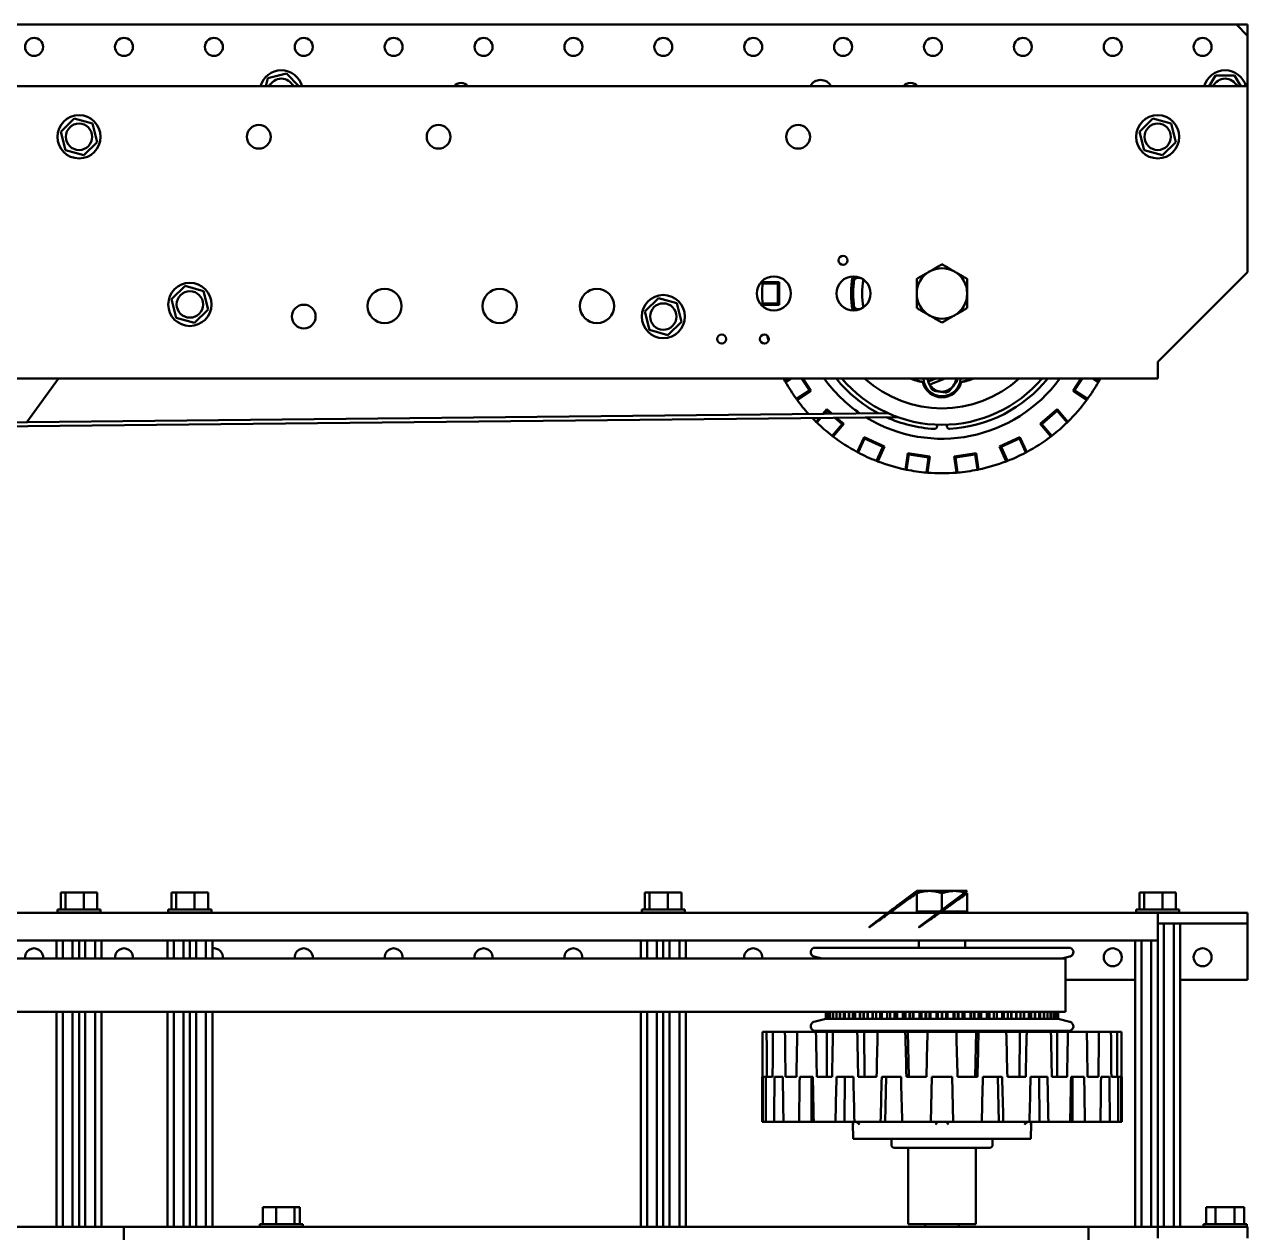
# Model space of a CAD drawing. Header units: inches. Extents: x 7.8 to 84, y 3.4 to 72.4.
# Drawn here: x 26.22 to 39.82, y 23.1 to 36.54 of the extents above; entities that cross this region are included whole.
import ezdxf

# ---------------------------------------------------------------- set-up
doc = ezdxf.new("R2010")
doc.units = ezdxf.units.IN
doc.header["$MEASUREMENT"] = 0
doc.layers.add('Visible (ANSI)', color=7, linetype='Continuous', lineweight=50)

msp = doc.modelspace()

# ---------------------------------------------------------------- linework, layer by layer
at = {"layer": 'Visible (ANSI)'}
for p, q in [((7.95, 36.539), (39.7, 36.539)), ((39.825, 36.539), (39.7, 36.539)), ((39.825, 36.414), (39.7, 36.539)), ((39.825, 36.414), (39.825, 36.539)), ((39.825, 36.414), (39.825, 35.851)), ((28.927, 35.94), (28.902, 35.851)), ((29.132, 35.993), (28.927, 35.94)), ((29.27, 35.851), (29.132, 35.993)), ((39.469, 35.972), (39.399, 35.851)), ((39.681, 35.972), (39.469, 35.972)), ((39.75, 35.851), (39.681, 35.972)), ((39.825, 35.851), (7.825, 35.851)), ((39.825, 35.669), (39.825, 35.851)), ((39.825, 35.669), (39.825, 33.784)), ((26.772, 35.494), (26.621, 35.346)), ((26.976, 35.437), (26.772, 35.494)), ((27.028, 35.231), (26.976, 35.437)), ((38.772, 35.494), (38.621, 35.346)), ((38.976, 35.437), (38.772, 35.494)), ((39.028, 35.231), (38.976, 35.437)), ((26.621, 35.346), (26.673, 35.141)), ((38.621, 35.346), (38.673, 35.141)), ((26.673, 35.141), (26.877, 35.083)), ((26.877, 35.083), (27.028, 35.231)), ((38.673, 35.141), (38.877, 35.083)), ((38.877, 35.083), (39.028, 35.231)), ((39.825, 33.784), (38.825, 32.784)), ((28.006, 33.63), (27.854, 33.482)), ((28.21, 33.572), (28.006, 33.63)), ((34.429, 33.671), (34.613, 33.671)), ((34.6, 33.658), (34.429, 33.658)), ((34.613, 33.671), (34.6, 33.658)), ((34.6, 33.434), (34.6, 33.658)), ((34.613, 33.671), (34.613, 33.421)), ((27.854, 33.482), (27.906, 33.276)), ((28.262, 33.367), (28.21, 33.572)), ((33.272, 33.494), (33.121, 33.346)), ((33.476, 33.437), (33.272, 33.494)), ((28.11, 33.219), (28.262, 33.367)), ((33.121, 33.346), (33.173, 33.141)), ((33.528, 33.231), (33.476, 33.437)), ((34.429, 33.434), (34.6, 33.434)), ((34.613, 33.421), (34.429, 33.421)), ((34.613, 33.421), (34.6, 33.434)), ((27.906, 33.276), (28.11, 33.219)), ((33.377, 33.083), (33.528, 33.231)), ((33.173, 33.141), (33.377, 33.083)), ((38.825, 32.601), (38.825, 32.784)), ((8.825, 32.601), (38.825, 32.601)), ((26.598, 32.601), (26.244, 32.115)), ((34.679, 32.572), (34.724, 32.601)), ((34.748, 32.601), (34.685, 32.561)), ((34.95, 32.465), (34.863, 32.601)), ((34.878, 32.601), (34.968, 32.461)), ((36.273, 32.567), (36.275, 32.568)), ((36.273, 32.567), (36.288, 32.531)), ((36.356, 32.601), (36.275, 32.568)), ((36.289, 32.532), (36.288, 32.531)), ((36.289, 32.532), (36.459, 32.601)), ((37.883, 32.461), (37.973, 32.601)), ((37.988, 32.601), (37.901, 32.465)), ((38.166, 32.561), (38.103, 32.601)), ((38.127, 32.601), (38.172, 32.572)), ((34.806, 32.372), (34.95, 32.465)), ((34.968, 32.461), (34.814, 32.362)), ((34.968, 32.461), (34.95, 32.465)), ((37.883, 32.461), (37.901, 32.465)), ((38.037, 32.362), (37.883, 32.461)), ((37.901, 32.465), (38.045, 32.372)), ((35.1, 32.208), (35.144, 32.258)), ((35.144, 32.258), (35.201, 32.209)), ((35.144, 32.258), (35.145, 32.24)), ((37.518, 32.094), (37.707, 32.258)), ((37.707, 32.258), (37.705, 32.24)), ((37.707, 32.258), (37.827, 32.119)), ((35.931, 32.171), (24.369, 32.05)), ((35.822, 32.215), (24.473, 32.097)), ((35.024, 32.119), (35.061, 32.162)), ((35.078, 32.162), (35.033, 32.11)), ((35.145, 32.24), (35.118, 32.208)), ((35.181, 32.209), (35.145, 32.24)), ((35.314, 32.093), (35.233, 32.164)), ((35.253, 32.164), (35.333, 32.094)), ((37.705, 32.24), (37.536, 32.093)), ((37.818, 32.11), (37.705, 32.24)), ((35.202, 31.964), (35.314, 32.093)), ((35.333, 32.094), (35.213, 31.956)), ((35.333, 32.094), (35.314, 32.093)), ((36.372, 32.086), (36.372, 32.071)), ((36.479, 32.086), (36.479, 32.071)), ((37.638, 31.956), (37.518, 32.094)), ((37.518, 32.094), (37.536, 32.093)), ((37.536, 32.093), (37.648, 31.964)), ((35.482, 31.782), (35.559, 31.949)), ((35.565, 31.932), (35.494, 31.776)), ((35.559, 31.949), (35.786, 31.845)), ((35.559, 31.949), (35.565, 31.932)), ((35.769, 31.839), (35.565, 31.932)), ((35.786, 31.845), (35.71, 31.678)), ((35.786, 31.845), (35.769, 31.839)), ((37.065, 31.845), (37.292, 31.949)), ((37.141, 31.678), (37.065, 31.845)), ((37.065, 31.845), (37.082, 31.839)), ((37.286, 31.932), (37.082, 31.839)), ((37.292, 31.949), (37.286, 31.932)), ((37.357, 31.776), (37.286, 31.932)), ((37.292, 31.949), (37.368, 31.782)), ((35.698, 31.683), (35.769, 31.839)), ((36.018, 31.588), (36.044, 31.77)), ((36.055, 31.755), (36.03, 31.585)), ((36.044, 31.77), (36.291, 31.734)), ((36.044, 31.77), (36.055, 31.755)), ((36.276, 31.723), (36.055, 31.755)), ((36.252, 31.554), (36.276, 31.723)), ((36.291, 31.734), (36.265, 31.553)), ((36.291, 31.734), (36.276, 31.723)), ((36.56, 31.734), (36.807, 31.77)), ((36.586, 31.553), (36.56, 31.734)), ((36.56, 31.734), (36.574, 31.723)), ((36.796, 31.755), (36.574, 31.723)), ((36.574, 31.723), (36.599, 31.554)), ((36.807, 31.77), (36.796, 31.755)), ((36.82, 31.585), (36.796, 31.755)), ((36.807, 31.77), (36.833, 31.588)), ((37.082, 31.839), (37.153, 31.683)), ((26.621, 26.881), (26.673, 26.881)), ((26.621, 26.691), (26.621, 26.881)), ((26.673, 26.881), (26.877, 26.881)), ((26.673, 26.691), (26.673, 26.881)), ((26.877, 26.881), (27.028, 26.881)), ((26.877, 26.691), (26.877, 26.881)), ((27.028, 26.691), (27.028, 26.881)), ((27.854, 26.881), (27.906, 26.881)), ((27.854, 26.691), (27.854, 26.881)), ((27.906, 26.881), (28.11, 26.881)), ((27.906, 26.691), (27.906, 26.881)), ((28.11, 26.881), (28.262, 26.881)), ((28.11, 26.691), (28.11, 26.881)), ((28.262, 26.691), (28.262, 26.881)), ((33.121, 26.881), (33.173, 26.881)), ((33.121, 26.691), (33.121, 26.881)), ((33.173, 26.881), (33.377, 26.881)), ((33.173, 26.691), (33.173, 26.881)), ((33.377, 26.881), (33.528, 26.881)), ((33.377, 26.691), (33.377, 26.881)), ((33.528, 26.691), (33.528, 26.881)), ((36.144, 26.899), (36.285, 26.899)), ((36.144, 26.671), (36.144, 26.874)), ((36.285, 26.899), (36.566, 26.899)), ((36.425, 26.671), (36.425, 26.874)), ((36.566, 26.899), (36.706, 26.899)), ((36.706, 26.671), (36.706, 26.874)), ((38.621, 26.881), (38.673, 26.881)), ((38.621, 26.691), (38.621, 26.881)), ((38.673, 26.881), (38.877, 26.881)), ((38.673, 26.691), (38.673, 26.881)), ((38.877, 26.881), (39.028, 26.881)), ((38.877, 26.691), (38.877, 26.881)), ((39.028, 26.691), (39.028, 26.881)), ((27.065, 26.691), (26.585, 26.691)), ((26.585, 26.661), (26.585, 26.691)), ((27.065, 26.661), (27.065, 26.691)), ((28.298, 26.691), (27.818, 26.691)), ((27.818, 26.661), (27.818, 26.691)), ((28.298, 26.661), (28.298, 26.691)), ((33.565, 26.691), (33.085, 26.691)), ((33.085, 26.661), (33.085, 26.691)), ((33.565, 26.661), (33.565, 26.691)), ((36.285, 26.671), (36.144, 26.671)), ((36.144, 26.656), (36.144, 26.671)), ((36.425, 26.671), (36.285, 26.671)), ((36.566, 26.671), (36.425, 26.671)), ((36.706, 26.671), (36.566, 26.671)), ((36.706, 26.656), (36.706, 26.671)), ((39.065, 26.691), (38.585, 26.691)), ((38.585, 26.661), (38.585, 26.691)), ((39.065, 26.661), (39.065, 26.691)), ((38.825, 26.656), (8.825, 26.656)), ((27.065, 26.661), (26.585, 26.661)), ((26.7, 26.656), (26.7, 26.661)), ((26.95, 26.656), (26.95, 26.661)), ((28.298, 26.661), (27.818, 26.661)), ((27.933, 26.656), (27.933, 26.661)), ((28.183, 26.656), (28.183, 26.661)), ((33.565, 26.661), (33.085, 26.661)), ((33.2, 26.656), (33.2, 26.661)), ((33.45, 26.656), (33.45, 26.661)), ((39.065, 26.661), (38.585, 26.661)), ((38.7, 26.656), (38.7, 26.661)), ((39.825, 26.656), (38.825, 26.656)), ((38.825, 26.474), (38.825, 26.656)), ((39.825, 26.536), (38.825, 26.536)), ((38.895, 23.161), (38.895, 26.536)), ((38.95, 26.656), (38.95, 26.661)), ((39.004, 23.161), (39.004, 26.536)), ((39.075, 23.161), (39.075, 26.536)), ((39.825, 26.656), (39.825, 26.536)), ((39.825, 26.474), (39.825, 26.536)), ((38.825, 26.349), (38.825, 26.474)), ((39.825, 26.474), (39.825, 25.911)), ((8.825, 26.349), (38.825, 26.349)), ((26.575, 26.146), (26.575, 26.349)), ((26.645, 26.146), (26.645, 26.349)), ((26.754, 26.146), (26.754, 26.349)), ((26.825, 26.146), (26.825, 26.349)), ((26.895, 26.146), (26.895, 26.349)), ((27.004, 26.146), (27.004, 26.349)), ((27.075, 26.146), (27.075, 26.349)), ((27.808, 26.146), (27.808, 26.349)), ((27.879, 26.146), (27.879, 26.349)), ((27.987, 26.146), (27.987, 26.349)), ((28.058, 26.146), (28.058, 26.349)), ((28.129, 26.146), (28.129, 26.349)), ((28.237, 26.146), (28.237, 26.349)), ((28.308, 26.146), (28.308, 26.349)), ((33.075, 26.146), (33.075, 26.349)), ((33.145, 26.146), (33.145, 26.349)), ((33.254, 26.146), (33.254, 26.349)), ((33.325, 26.146), (33.325, 26.349)), ((33.395, 26.146), (33.395, 26.349)), ((33.504, 26.146), (33.504, 26.349)), ((33.575, 26.146), (33.575, 26.349)), ((37.837, 26.268), (35.014, 26.268)), ((36.166, 26.268), (36.166, 26.349)), ((36.684, 26.268), (36.684, 26.349)), ((38.575, 23.161), (38.575, 26.349)), ((38.645, 23.161), (38.645, 26.349)), ((38.754, 23.161), (38.754, 26.349)), ((38.825, 23.161), (38.825, 26.349)), ((36.452, 26.146), (23.839, 26.146)), ((35.091, 26.146), (35.001, 26.17)), ((36.452, 26.146), (37.799, 26.146)), ((37.76, 26.146), (37.849, 26.17)), ((37.799, 25.555), (37.799, 26.146)), ((38.575, 25.911), (37.799, 25.911)), ((39.825, 25.911), (39.075, 25.911)), ((36.452, 25.555), (23.839, 25.555)), ((26.575, 23.161), (26.575, 25.555)), ((26.645, 23.161), (26.645, 25.555)), ((26.754, 23.161), (26.754, 25.555)), ((26.825, 23.161), (26.825, 25.555)), ((26.895, 23.161), (26.895, 25.555)), ((27.004, 23.161), (27.004, 25.555)), ((27.075, 23.161), (27.075, 25.555)), ((27.808, 23.161), (27.808, 25.555)), ((27.879, 23.161), (27.879, 25.555)), ((27.987, 23.161), (27.987, 25.555)), ((28.058, 23.161), (28.058, 25.555)), ((28.129, 23.161), (28.129, 25.555)), ((28.237, 23.161), (28.237, 25.555)), ((28.308, 23.161), (28.308, 25.555)), ((33.075, 23.161), (33.075, 25.555)), ((33.145, 23.161), (33.145, 25.555)), ((33.254, 23.161), (33.254, 25.555)), ((33.325, 23.161), (33.325, 25.555)), ((33.395, 23.161), (33.395, 25.555)), ((33.504, 23.161), (33.504, 25.555)), ((33.575, 23.161), (33.575, 25.555)), ((35.134, 25.478), (35.001, 25.442)), ((35.132, 25.555), (35.132, 25.478)), ((35.134, 25.478), (35.132, 25.478)), ((35.132, 25.478), (35.132, 25.478)), ((35.143, 25.478), (35.134, 25.478)), ((35.143, 25.555), (35.143, 25.478)), ((35.144, 25.478), (35.143, 25.478)), ((35.149, 25.478), (35.144, 25.478)), ((35.153, 25.478), (35.149, 25.478)), ((35.183, 25.478), (35.153, 25.478)), ((35.166, 25.555), (35.166, 25.478)), ((35.169, 25.555), (35.169, 25.478)), ((35.183, 25.555), (35.183, 25.478)), ((35.184, 25.478), (35.183, 25.478)), ((35.195, 25.478), (35.184, 25.478)), ((35.199, 25.478), (35.195, 25.478)), ((35.251, 25.478), (35.199, 25.478)), ((35.213, 25.555), (35.213, 25.478)), ((35.216, 25.555), (35.216, 25.478)), ((35.251, 25.555), (35.251, 25.478)), ((35.252, 25.478), (35.251, 25.478)), ((35.268, 25.478), (35.252, 25.478)), ((35.274, 25.478), (35.268, 25.478)), ((35.344, 25.478), (35.274, 25.478)), ((35.288, 25.555), (35.288, 25.478)), ((35.291, 25.555), (35.291, 25.478)), ((35.334, 25.555), (35.334, 25.478)), ((35.336, 25.555), (35.336, 25.478)), ((35.344, 25.555), (35.344, 25.478)), ((35.347, 25.478), (35.344, 25.478)), ((35.367, 25.478), (35.347, 25.478)), ((35.373, 25.478), (35.367, 25.478)), ((35.461, 25.478), (35.373, 25.478)), ((35.388, 25.555), (35.388, 25.478)), ((35.391, 25.555), (35.391, 25.478)), ((35.432, 25.555), (35.432, 25.478)), ((35.434, 25.555), (35.434, 25.478)), ((35.461, 25.555), (35.461, 25.478)), ((35.465, 25.478), (35.461, 25.478)), ((35.489, 25.478), (35.465, 25.478)), ((35.497, 25.478), (35.489, 25.478)), ((35.6, 25.478), (35.497, 25.478)), ((35.511, 25.555), (35.511, 25.478)), ((35.514, 25.555), (35.514, 25.478)), ((35.552, 25.555), (35.552, 25.478)), ((35.554, 25.555), (35.554, 25.478)), ((35.598, 25.555), (35.598, 25.478)), ((35.599, 25.555), (35.599, 25.478)), ((35.605, 25.478), (35.6, 25.478)), ((35.633, 25.478), (35.605, 25.478)), ((35.641, 25.478), (35.633, 25.478)), ((35.757, 25.478), (35.641, 25.478)), ((35.654, 25.555), (35.654, 25.478)), ((35.657, 25.555), (35.657, 25.478)), ((35.692, 25.555), (35.692, 25.478)), ((35.694, 25.555), (35.694, 25.478)), ((35.739, 25.555), (35.739, 25.478)), ((35.744, 25.555), (35.744, 25.478)), ((35.756, 25.555), (35.756, 25.478)), ((35.763, 25.478), (35.757, 25.478)), ((35.794, 25.478), (35.763, 25.478)), ((35.803, 25.478), (35.794, 25.478)), ((35.93, 25.478), (35.803, 25.478)), ((35.815, 25.555), (35.815, 25.478)), ((35.817, 25.555), (35.817, 25.478)), ((35.848, 25.555), (35.848, 25.478)), ((35.85, 25.555), (35.85, 25.478)), ((35.896, 25.555), (35.896, 25.478)), ((35.902, 25.555), (35.902, 25.478)), ((35.926, 25.555), (35.926, 25.478)), ((35.936, 25.478), (35.93, 25.478)), ((35.969, 25.478), (35.936, 25.478)), ((35.978, 25.478), (35.969, 25.478)), ((36.113, 25.478), (35.978, 25.478)), ((35.99, 25.555), (35.99, 25.478)), ((35.991, 25.555), (35.991, 25.478)), ((36.017, 25.555), (36.017, 25.478)), ((36.019, 25.555), (36.019, 25.478)), ((36.065, 25.555), (36.065, 25.478)), ((36.071, 25.555), (36.071, 25.478)), ((36.106, 25.555), (36.106, 25.478)), ((36.107, 25.555), (36.107, 25.478)), ((36.108, 25.555), (36.108, 25.478)), ((36.12, 25.478), (36.113, 25.478)), ((36.155, 25.478), (36.12, 25.478)), ((36.164, 25.478), (36.155, 25.478)), ((36.303, 25.478), (36.164, 25.478)), ((36.174, 25.555), (36.174, 25.478)), ((36.175, 25.555), (36.175, 25.478)), ((36.195, 25.555), (36.195, 25.478)), ((36.197, 25.555), (36.197, 25.478)), ((36.241, 25.555), (36.241, 25.478)), ((36.248, 25.555), (36.248, 25.478)), ((36.287, 25.555), (36.287, 25.478)), ((36.288, 25.555), (36.288, 25.478)), ((36.296, 25.555), (36.296, 25.478)), ((36.296, 25.555), (36.296, 25.478)), ((36.311, 25.478), (36.303, 25.478)), ((36.347, 25.478), (36.311, 25.478)), ((36.355, 25.478), (36.347, 25.478)), ((36.496, 25.478), (36.355, 25.478)), ((36.364, 25.555), (36.364, 25.478)), ((36.364, 25.555), (36.364, 25.478)), ((36.379, 25.555), (36.379, 25.478)), ((36.38, 25.555), (36.38, 25.478)), ((36.422, 25.555), (36.422, 25.478)), ((36.429, 25.555), (36.429, 25.478)), ((36.452, 25.555), (37.799, 25.555)), ((36.471, 25.555), (36.471, 25.478)), ((36.472, 25.555), (36.472, 25.478)), ((36.487, 25.555), (36.487, 25.478)), ((36.487, 25.555), (36.487, 25.478)), ((36.504, 25.478), (36.496, 25.478)), ((36.54, 25.478), (36.504, 25.478)), ((36.548, 25.478), (36.54, 25.478)), ((36.687, 25.478), (36.548, 25.478)), ((36.555, 25.555), (36.555, 25.478)), ((36.555, 25.555), (36.555, 25.478)), ((36.563, 25.555), (36.563, 25.478)), ((36.564, 25.555), (36.564, 25.478)), ((36.603, 25.555), (36.603, 25.478)), ((36.61, 25.555), (36.61, 25.478)), ((36.654, 25.555), (36.654, 25.478)), ((36.656, 25.555), (36.656, 25.478)), ((36.676, 25.555), (36.676, 25.478)), ((36.677, 25.555), (36.677, 25.478)), ((36.696, 25.478), (36.687, 25.478)), ((36.731, 25.478), (36.696, 25.478)), ((36.738, 25.478), (36.731, 25.478)), ((36.873, 25.478), (36.738, 25.478)), ((36.743, 25.555), (36.743, 25.478)), ((36.744, 25.555), (36.744, 25.478)), ((36.745, 25.555), (36.745, 25.478)), ((36.78, 25.555), (36.78, 25.478)), ((36.786, 25.555), (36.786, 25.478)), ((36.832, 25.555), (36.832, 25.478)), ((36.834, 25.555), (36.834, 25.478)), ((36.86, 25.555), (36.86, 25.478)), ((36.861, 25.555), (36.861, 25.478)), ((36.881, 25.478), (36.873, 25.478)), ((36.915, 25.478), (36.881, 25.478)), ((36.921, 25.478), (36.915, 25.478)), ((37.048, 25.478), (36.921, 25.478)), ((36.924, 25.555), (36.924, 25.478)), ((36.949, 25.555), (36.949, 25.478)), ((36.955, 25.555), (36.955, 25.478)), ((37.001, 25.555), (37.001, 25.478)), ((37.003, 25.555), (37.003, 25.478)), ((37.034, 25.555), (37.034, 25.478)), ((37.036, 25.555), (37.036, 25.478)), ((37.057, 25.478), (37.048, 25.478)), ((37.088, 25.478), (37.057, 25.478)), ((37.094, 25.478), (37.088, 25.478)), ((37.21, 25.478), (37.094, 25.478)), ((37.095, 25.555), (37.095, 25.478)), ((37.106, 25.555), (37.106, 25.478)), ((37.112, 25.555), (37.112, 25.478)), ((37.157, 25.555), (37.157, 25.478)), ((37.159, 25.555), (37.159, 25.478)), ((37.194, 25.555), (37.194, 25.478)), ((37.197, 25.555), (37.197, 25.478)), ((37.218, 25.478), (37.21, 25.478)), ((37.246, 25.478), (37.218, 25.478)), ((37.251, 25.478), (37.246, 25.478)), ((37.354, 25.478), (37.251, 25.478)), ((37.252, 25.555), (37.252, 25.478)), ((37.253, 25.555), (37.253, 25.478)), ((37.297, 25.555), (37.297, 25.478)), ((37.299, 25.555), (37.299, 25.478)), ((37.337, 25.555), (37.337, 25.478)), ((37.34, 25.555), (37.34, 25.478)), ((37.362, 25.478), (37.354, 25.478)), ((37.386, 25.478), (37.362, 25.478)), ((37.39, 25.478), (37.386, 25.478)), ((37.39, 25.555), (37.39, 25.478)), ((37.477, 25.478), (37.39, 25.478)), ((37.417, 25.555), (37.417, 25.478)), ((37.419, 25.555), (37.419, 25.478)), ((37.46, 25.555), (37.46, 25.478)), ((37.463, 25.555), (37.463, 25.478)), ((37.484, 25.478), (37.477, 25.478)), ((37.504, 25.478), (37.484, 25.478)), ((37.507, 25.478), (37.504, 25.478)), ((37.507, 25.555), (37.507, 25.478)), ((37.577, 25.478), (37.507, 25.478)), ((37.515, 25.555), (37.515, 25.478)), ((37.517, 25.555), (37.517, 25.478)), ((37.56, 25.555), (37.56, 25.478)), ((37.563, 25.555), (37.563, 25.478)), ((37.583, 25.478), (37.577, 25.478)), ((37.599, 25.478), (37.583, 25.478)), ((37.6, 25.478), (37.599, 25.478)), ((37.6, 25.555), (37.6, 25.478)), ((37.651, 25.478), (37.6, 25.478)), ((37.634, 25.555), (37.634, 25.478)), ((37.638, 25.555), (37.638, 25.478)), ((37.656, 25.478), (37.651, 25.478)), ((37.667, 25.478), (37.656, 25.478)), ((37.667, 25.555), (37.667, 25.478)), ((37.698, 25.478), (37.667, 25.478)), ((37.667, 25.478), (37.667, 25.478)), ((37.682, 25.555), (37.682, 25.478)), ((37.685, 25.555), (37.685, 25.478)), ((37.702, 25.478), (37.698, 25.478)), ((37.707, 25.478), (37.702, 25.478)), ((37.707, 25.555), (37.707, 25.478)), ((37.716, 25.478), (37.707, 25.478)), ((37.707, 25.478), (37.707, 25.478)), ((37.719, 25.478), (37.716, 25.478)), ((37.717, 25.478), (37.849, 25.442)), ((37.719, 25.555), (37.719, 25.478)), ((37.719, 25.478), (37.719, 25.478)), ((34.475, 25.33), (34.429, 25.33)), ((34.475, 25.33), (34.545, 25.33)), ((34.679, 25.33), (34.545, 25.33)), ((34.679, 25.33), (34.814, 25.33)), ((35.024, 25.33), (34.814, 25.33)), ((35.014, 25.344), (37.837, 25.344)), ((35.024, 25.33), (35.144, 25.33)), ((35.144, 25.33), (35.213, 25.33)), ((35.144, 25.33), (35.145, 24.83)), ((35.482, 25.33), (35.213, 25.33)), ((35.482, 25.33), (35.559, 25.33)), ((35.559, 25.33), (35.71, 25.33)), ((35.559, 25.33), (35.565, 24.83)), ((36.018, 25.33), (35.71, 25.33)), ((36.018, 25.33), (36.044, 25.33)), ((36.044, 25.33), (36.265, 25.33)), ((36.044, 25.33), (36.055, 24.83)), ((36.238, 25.33), (36.238, 25.344)), ((36.586, 25.33), (36.265, 25.33)), ((36.586, 25.33), (36.807, 25.33)), ((36.613, 25.33), (36.613, 25.344)), ((36.807, 25.33), (36.796, 24.83)), ((36.807, 25.33), (36.833, 25.33)), ((37.141, 25.33), (36.833, 25.33)), ((37.141, 25.33), (37.292, 25.33)), ((37.292, 25.33), (37.286, 24.83)), ((37.292, 25.33), (37.368, 25.33)), ((37.638, 25.33), (37.368, 25.33)), ((37.638, 25.33), (37.707, 25.33)), ((37.707, 25.33), (37.705, 24.83)), ((37.707, 25.33), (37.827, 25.33)), ((38.037, 25.33), (37.827, 25.33)), ((38.037, 25.33), (38.172, 25.33)), ((38.305, 25.33), (38.172, 25.33)), ((38.305, 25.33), (38.376, 25.33)), ((38.421, 25.33), (38.376, 25.33)), ((34.429, 24.83), (34.425, 24.83)), ((34.425, 24.33), (34.425, 24.83)), ((34.433, 24.83), (34.465, 24.83)), ((34.541, 24.83), (34.478, 24.83)), ((34.562, 24.83), (34.655, 24.83)), ((34.806, 24.83), (34.685, 24.83)), ((34.843, 24.83), (34.99, 24.83)), ((34.974, 24.33), (34.972, 24.83)), ((35.202, 24.83), (35.033, 24.83)), ((35.252, 24.83), (35.44, 24.83)), ((35.34, 24.33), (35.344, 24.83)), ((35.698, 24.83), (35.494, 24.83)), ((35.755, 24.83), (35.97, 24.83)), ((35.795, 24.33), (35.804, 24.83)), ((36.252, 24.83), (36.03, 24.83)), ((36.3, 24.33), (36.313, 24.83)), ((36.313, 24.83), (36.537, 24.83)), ((36.537, 24.83), (36.55, 24.33)), ((36.82, 24.83), (36.599, 24.83)), ((36.881, 24.83), (37.095, 24.83)), ((37.056, 24.33), (37.047, 24.83)), ((37.357, 24.83), (37.153, 24.83)), ((37.411, 24.83), (37.599, 24.83)), ((37.51, 24.33), (37.507, 24.83)), ((37.818, 24.83), (37.648, 24.83)), ((37.861, 24.83), (38.008, 24.83)), ((37.877, 24.33), (37.878, 24.83)), ((38.166, 24.83), (38.045, 24.83)), ((38.195, 24.83), (38.288, 24.83)), ((38.373, 24.83), (38.31, 24.83)), ((38.386, 24.83), (38.418, 24.83)), ((38.425, 24.83), (38.422, 24.83)), ((38.425, 24.33), (38.425, 24.83)), ((34.432, 24.33), (34.425, 24.33)), ((34.467, 24.33), (34.432, 24.33)), ((34.558, 24.33), (34.467, 24.33)), ((34.662, 24.33), (34.558, 24.33)), ((34.835, 24.33), (34.662, 24.33)), ((34.974, 24.33), (34.835, 24.33)), ((34.999, 24.33), (34.974, 24.33)), ((35.241, 24.33), (34.999, 24.33)), ((35.34, 24.33), (35.241, 24.33)), ((35.451, 24.33), (35.34, 24.33)), ((35.437, 24.143), (35.434, 24.314)), ((35.438, 24.143), (35.435, 24.312)), ((35.743, 24.33), (35.451, 24.33)), ((35.795, 24.33), (35.743, 24.33)), ((35.983, 24.33), (35.795, 24.33)), ((36.3, 24.33), (35.983, 24.33)), ((36.55, 24.33), (36.3, 24.33)), ((36.868, 24.33), (36.55, 24.33)), ((37.056, 24.33), (36.868, 24.33)), ((37.108, 24.33), (37.056, 24.33)), ((37.399, 24.33), (37.108, 24.33)), ((37.51, 24.33), (37.399, 24.33)), ((37.413, 24.143), (37.416, 24.314)), ((37.413, 24.143), (37.416, 24.312)), ((37.61, 24.33), (37.51, 24.33)), ((37.852, 24.33), (37.61, 24.33)), ((37.877, 24.33), (37.852, 24.33)), ((38.016, 24.33), (37.877, 24.33)), ((38.189, 24.33), (38.016, 24.33)), ((38.293, 24.33), (38.189, 24.33)), ((38.383, 24.33), (38.293, 24.33)), ((38.419, 24.33), (38.383, 24.33)), ((38.425, 24.33), (38.419, 24.33)), ((35.438, 24.143), (35.437, 24.143)), ((35.651, 24.143), (35.438, 24.143)), ((36.234, 24.143), (35.681, 24.143)), ((35.863, 24.074), (35.863, 24.143)), ((36.593, 24.143), (36.258, 24.143)), ((37.169, 24.143), (36.616, 24.143)), ((36.988, 24.074), (36.988, 24.143)), ((37.413, 24.143), (37.2, 24.143)), ((37.413, 24.143), (37.413, 24.143)), ((36.957, 24.043), (35.894, 24.043)), ((36.05, 24.043), (36.05, 23.193)), ((36.8, 24.043), (36.8, 23.193)), ((28.869, 23.381), (29.017, 23.381)), ((28.869, 23.191), (28.869, 23.381)), ((29.017, 23.381), (29.222, 23.381)), ((29.017, 23.191), (29.017, 23.381)), ((29.222, 23.381), (29.28, 23.381)), ((29.222, 23.191), (29.222, 23.381)), ((29.28, 23.191), (29.28, 23.381)), ((39.363, 23.381), (39.469, 23.381)), ((39.363, 23.191), (39.363, 23.381)), ((39.469, 23.381), (39.681, 23.381)), ((39.469, 23.191), (39.469, 23.381)), ((39.681, 23.381), (39.786, 23.381)), ((39.681, 23.191), (39.681, 23.381)), ((39.786, 23.191), (39.786, 23.381)), ((26.787, 23.161), (26.135, 23.161)), ((26.888, 23.161), (26.787, 23.161)), ((27.325, 23.161), (26.888, 23.161)), ((27.325, 23.161), (38.055, 23.161)), ((27.325, 23.161), (27.325, 22.974)), ((29.315, 23.191), (28.835, 23.191)), ((28.835, 23.161), (28.835, 23.191)), ((29.315, 23.161), (29.315, 23.191)), ((36.8, 23.193), (36.05, 23.193)), ((36.238, 23.161), (36.238, 23.193)), ((36.613, 23.161), (36.613, 23.193)), ((38.825, 23.161), (38.055, 23.161)), ((38.055, 22.974), (38.055, 23.161)), ((39.825, 23.161), (38.825, 23.161)), ((38.825, 23.161), (38.825, 23.036)), ((39.815, 23.191), (39.335, 23.191)), ((39.335, 23.161), (39.335, 23.191)), ((39.815, 23.161), (39.815, 23.191)), ((39.825, 23.161), (39.825, 23.036))]:
    msp.add_line(p, q, dxfattribs=at)
for centre, radius in [((26.325, 36.289), 0.1), ((27.325, 36.289), 0.1), ((28.325, 36.289), 0.1), ((29.325, 36.289), 0.1), ((30.325, 36.289), 0.1), ((31.325, 36.289), 0.1), ((32.325, 36.289), 0.1), ((33.325, 36.289), 0.1), ((34.325, 36.289), 0.1), ((35.325, 36.289), 0.1), ((36.325, 36.289), 0.1), ((37.325, 36.289), 0.1), ((38.325, 36.289), 0.1), ((39.325, 36.289), 0.1), ((26.825, 35.289), 0.24), ((38.825, 35.289), 0.24), ((26.825, 35.289), 0.147), ((28.825, 35.289), 0.132), ((30.825, 35.289), 0.132), ((34.825, 35.289), 0.132), ((38.825, 35.289), 0.147), ((35.325, 33.914), 0.05), ((28.058, 33.424), 0.24), ((34.555, 33.546), 0.19), ((35.441, 33.546), 0.19), ((28.058, 33.424), 0.147), ((30.224, 33.406), 0.19), ((31.504, 33.406), 0.19), ((32.587, 33.406), 0.19), ((33.325, 33.289), 0.24), ((29.325, 33.289), 0.132), ((33.325, 33.289), 0.147), ((33.975, 33.039), 0.05), ((34.45, 33.039), 0.05), ((38.325, 26.161), 0.1), ((39.325, 26.161), 0.1)]:
    msp.add_circle(centre, radius, dxfattribs=at)
for centre, radius, start, end in [((29.075, 35.789), 0.24, 15.0948, 164.9052), ((29.075, 35.789), 0.147, 25.1981, 154.8019), ((39.575, 35.789), 0.24, 15.0948, 164.9052), ((39.575, 35.789), 0.147, 25.1981, 154.8019), ((31.075, 35.789), 0.1, 38.4543, 141.5457), ((35.075, 35.789), 0.132, 28.2607, 151.7393), ((36.075, 35.789), 0.1, 38.4543, 141.5457), ((36.425, 33.546), 0.281, 120, 180), ((36.425, 33.546), 0.281, 60, 120), ((36.425, 33.546), 0.281, 0, 60), ((36.425, 33.546), 2, 176.7924, 183.2076), ((36.425, 33.546), 2, 175.8946, 176.4167), ((36.425, 33.546), 1.011, 169.2106, 190.7894), ((36.425, 33.546), 1.008, 169.163, 173.0727), ((35.495, 33.659), 0.07, 93.7404, 173.0727), ((36.425, 33.546), 1, 173.0727, 186.9257), ((36.425, 33.546), 1, 173.0767, 186.9257), ((35.495, 33.659), 0.0625, 71.5358, 173.0727), ((35.495, 33.659), 0.0625, 71.5345, 173.0767), ((36.425, 33.546), 0.988, 170.8843, 189.1181), ((35.613, 34.015), 0.313, 251.5358, 254.175), ((35.613, 34.015), 0.312, 251.5345, 254.2295), ((36.425, 33.546), 0.887, 170.0272, 189.9728), ((36.425, 33.546), 0.281, 180, 240), ((36.425, 33.546), 0.281, 300, 0), ((36.425, 33.546), 2, 183.5833, 184.1054), ((35.495, 33.433), 0.07, 186.9257, 266.3266), ((36.425, 33.546), 1.008, 186.9257, 190.837), ((35.495, 33.433), 0.0625, 186.9257, 288.4679), ((35.614, 33.077), 0.313, 105.8059, 108.4679), ((36.425, 33.546), 0.281, 240, 300), ((36.425, 33.546), 2, 193.5503, 195.2567), ((36.425, 33.546), 2, 208.1945, 209.144), ((36.425, 33.546), 2, 209.5197, 215.9348), ((36.425, 33.546), 1.616, 215.7773, 235.6165), ((36.425, 33.546), 1.616, 215.7773, 235.6165), ((36.425, 33.546), 1.509, 218.7784, 241.9685), ((36.425, 33.546), 1.461, 220.2937, 319.7063), ((36.425, 33.546), 1.278, 227.6737, 312.3263), ((36.425, 33.546), 1.616, 238.5373, 324.2227), ((36.425, 33.546), 1.616, 238.5373, 324.2227), ((36.425, 33.546), 1.011, 249.1409, 257.857), ((36.425, 33.546), 1.008, 249.6951, 257.7592), ((36.425, 32.609), 0.219, 193.4952, 346.5048), ((36.425, 32.609), 0.207, 182.0575, 357.9425), ((36.425, 32.609), 0.156, 182.7262, 195.1894), ((36.425, 32.609), 0.156, 209.5509, 262.3702), ((36.425, 33.546), 1.509, 273.2988, 321.2216), ((36.425, 32.609), 0.156, 322.3702, 357.2738), ((36.425, 32.609), 0.17, 345.9487, 357.5015), ((36.425, 33.546), 1.011, 282.143, 290.8591), ((36.425, 33.546), 1.008, 282.2408, 290.3049), ((36.425, 33.546), 2, 324.0652, 330.4803), ((36.425, 33.546), 2, 330.856, 331.8055), ((36.425, 32.609), 0.17, 225.9487, 238.7916), ((36.425, 32.609), 0.156, 262.3702, 322.3702), ((36.425, 32.609), 0.17, 285.9487, 298.7916), ((36.425, 33.546), 2, 216.3106, 222.0617), ((36.425, 33.546), 2, 314.4924, 323.6894), ((36.425, 33.546), 2, 223.8254, 225.5076), ((36.425, 33.546), 1.509, 245.8136, 266.7012), ((36.425, 33.546), 2, 225.8833, 232.2985), ((36.425, 33.546), 2, 307.7015, 314.1167), ((36.425, 33.546), 2, 232.6742, 241.8712), ((36.425, 33.546), 2, 298.1288, 307.3258), ((36.425, 33.546), 2, 242.247, 248.6621), ((36.425, 33.546), 2, 291.3379, 297.753), ((36.425, 33.546), 2, 249.0379, 258.2349), ((36.425, 33.546), 2, 258.6106, 265.0258), ((36.425, 33.546), 2, 274.9742, 281.3894), ((36.425, 33.546), 2, 281.7651, 290.9621), ((36.425, 33.546), 2, 265.4015, 274.5985), ((26.325, 26.161), 0.1, 350.8511, 189.1489), ((27.325, 26.161), 0.1, 350.8511, 189.1489), ((28.325, 26.161), 0.1, 350.8511, 99.6362), ((29.325, 26.161), 0.1, 350.8511, 189.1489), ((30.325, 26.161), 0.1, 350.8511, 189.1489), ((31.325, 26.161), 0.1, 350.8511, 189.1489), ((32.325, 26.161), 0.1, 350.8511, 189.1489), ((34.325, 26.161), 0.1, 350.8511, 189.1489), ((35.014, 26.218), 0.05, 90, 255), ((37.837, 26.218), 0.05, 285, 90), ((35.014, 25.394), 0.05, 105, 270), ((37.837, 25.394), 0.05, 270, 75), ((35.894, 24.074), 0.0312, 180, 270), ((36.957, 24.074), 0.0312, 270, 0)]:
    msp.add_arc(centre, radius, start, end, dxfattribs=at)
for centre, major_axis, ratio, start_param, end_param in [((36.425, 33.546), (1.993, -0.165), 0.999999, 3.161703, 3.168261), ((36.425, 33.546), (0.119, -1.996), 0.999985, 4.708813, 4.715371), ((36.425, 33.546), (1.744, 0.98), 0.999975, 3.138306, 3.144864), ((273.095, -9.685), (-236.886, 42.319), 0.026602, 0.011052, 0.011634), ((-200.245, -9.685), (236.886, 42.319), 0.026602, 6.271551, 6.272133), ((36.425, 33.546), (0.98, 1.744), 0.999981, 4.709055, 4.715613), ((36.426, 33.546), (-1.616, -1.179), 0.999962, 6.279935, 6.286493), ((36.425, 33.546), (-1.616, 1.179), 0.999966, 3.138177, 3.144735), ((36.425, 33.546), (-1.431, 1.397), 0.999977, 1.567525, 1.574083), ((36.425, 33.546), (1.431, 1.398), 0.999997, 4.708669, 4.715227), ((36.425, 33.546), (1.587, -1.217), 0.999993, 4.708487, 4.715046), ((36.425, 33.546), (-1.587, -1.217), 0.999961, 1.567857, 1.574415), ((36.425, 33.546), (-1.767, 0.937), 0.999973, 1.567404, 1.573962), ((36.425, 33.546), (0.939, -1.766), 0.999991, 6.278972, 6.28553), ((36.425, 33.546), (1.866, -0.719), 0.999993, 4.707475, 4.714033), ((36.425, 33.546), (0.402, 1.959), 0.999971, 3.138422, 3.14498), ((36.425, 33.546), (1.959, 0.402), 0.999953, 4.709016, 4.715574), ((36.425, 33.546), (-0.722, 1.865), 0.999939, 3.13815, 3.144707), ((36.425, 33.546), (-0.167, -1.993), 0.999962, 6.279762, 6.286319), ((36.425, 33.546), (-1.993, -0.169), 0.999993, 1.566626, 1.573184), ((36.425, 20.557), (0, 76.376), 0.026186, 1.508256, 1.514815), ((36.425, 20.557), (-0.564, 76.378), 0.025124, 1.508069, 1.514627), ((36.425, 20.557), (0.564, 76.377), 0.025124, 1.508441, 1.514999), ((36.425, 20.557), (-1.082, 76.379), 0.022025, 1.507942, 1.5145), ((36.426, 20.557), (1.082, 76.38), 0.022025, 1.508565, 1.515123), ((36.425, 20.557), (-1.512, 76.375), 0.017141, 1.507918, 1.514476), ((36.425, 20.557), (1.512, 76.376), 0.017141, 1.508595, 1.515153), ((36.425, 20.557), (-1.819, 76.375), 0.010872, 1.507998, 1.514556), ((36.425, 20.557), (1.819, 76.376), 0.010872, 1.508515, 1.515073), ((36.425, 20.557), (-1.98, 76.379), 0.003724, 1.508157, 1.514715), ((36.425, 20.557), (1.98, 76.38), 0.003724, 1.50835, 1.514908), ((36.425, 20.557), (-1.98, 76.376), 0.003724, 4.768275, 4.774833), ((36.425, 20.557), (1.98, 76.373), 0.003724, 4.768465, 4.775024), ((36.425, 20.556), (-1.82, 76.382), 0.010873, 4.768117, 4.774674), ((36.425, 20.557), (1.819, 76.378), 0.010872, 4.768631, 4.775189), ((36.425, 20.557), (-1.512, 76.374), 0.017141, 4.76803, 4.774588), ((36.425, 20.557), (1.512, 76.377), 0.017141, 4.768711, 4.775269), ((36.425, 20.557), (-1.082, 76.379), 0.022025, 4.768062, 4.77462), ((36.425, 20.557), (1.082, 76.375), 0.022024, 4.768683, 4.775241), ((36.425, 20.557), (-0.564, 76.378), 0.025124, 4.768187, 4.774745), ((36.425, 20.557), (0.564, 76.376), 0.025124, 4.768557, 4.775115), ((36.425, 20.557), (0, 76.375), 0.026185, 4.768371, 4.774929), ((36.425, 29.104), (0.285, 76.376), 0.025919, 1.626875, 1.633433), ((36.425, 29.104), (-0.285, 76.378), 0.025919, 1.626683, 1.633241), ((36.425, 29.104), (0.831, 76.377), 0.023817, 1.627039, 1.633597), ((36.425, 29.104), (-0.831, 76.379), 0.023817, 1.626521, 1.633079), ((36.425, 29.104), (1.31, 76.376), 0.019784, 1.627118, 1.633676), ((36.425, 29.104), (-1.31, 76.378), 0.019784, 1.62644, 1.632998), ((36.425, 29.104), (1.683, 76.376), 0.01415, 1.62709, 1.633648), ((36.425, 29.104), (-1.683, 76.379), 0.014151, 1.626469, 1.633026), ((36.425, 29.104), (1.919, 76.376), 0.007373, 1.626963, 1.633522), ((36.425, 29.104), (-1.919, 76.375), 0.007373, 1.626592, 1.63315), ((36.425, 29.104), (1.919, 76.373), 0.007372, 4.650036, 4.656594), ((36.425, 29.104), (-1.919, 76.376), 0.007373, 4.649664, 4.656222), ((36.425, 29.104), (1.683, 76.374), 0.01415, 4.650162, 4.65672), ((36.425, 29.104), (-1.683, 76.38), 0.014151, 4.649534, 4.656092), ((36.425, 29.104), (1.31, 76.376), 0.019784, 4.650188, 4.656746), ((36.425, 29.104), (-1.31, 76.377), 0.019784, 4.649509, 4.656067), ((36.425, 29.104), (0.831, 76.377), 0.023817, 4.650108, 4.656666), ((36.425, 29.104), (-0.831, 76.377), 0.023817, 4.649589, 4.656147), ((36.426, 29.104), (0.285, 76.373), 0.025918, 4.649948, 4.656506), ((36.425, 29.104), (-0.285, 76.379), 0.02592, 4.64975, 4.656308)]:
    msp.add_ellipse(centre, major_axis=major_axis, ratio=ratio, start_param=start_param, end_param=end_param, dxfattribs=at)
for points, weights in [([(36.285, 33.789), (36.22, 33.752), (36.144, 33.708)], [1.82401879146, 1.82401879146, 1.69306013432]), ([(36.425, 33.871), (36.35, 33.827), (36.285, 33.789)], [1.69306013432, 1.82401879146, 1.82401879146]), ([(36.566, 33.789), (36.501, 33.827), (36.425, 33.871)], [1.82401879146, 1.82401879146, 1.69306013432]), ([(36.706, 33.708), (36.631, 33.752), (36.566, 33.789)], [1.69306013432, 1.82401879146, 1.82401879146]), ([(36.144, 33.708), (36.144, 33.621), (36.144, 33.546)], [1.69306013432, 1.82401879146, 1.82401879146]), ([(36.706, 33.546), (36.706, 33.621), (36.706, 33.708)], [1.82401879146, 1.82401879146, 1.69306013432]), ([(36.144, 33.546), (36.144, 33.471), (36.144, 33.384)], [1.82401879146, 1.82401879146, 1.69306013432]), ([(36.706, 33.384), (36.706, 33.471), (36.706, 33.546)], [1.69306013432, 1.82401879146, 1.82401879146]), ([(36.144, 33.384), (36.22, 33.34), (36.285, 33.303)], [1.69306013432, 1.82401879146, 1.82401879146]), ([(36.566, 33.303), (36.631, 33.34), (36.706, 33.384)], [1.82401879146, 1.82401879146, 1.69306013432]), ([(36.285, 33.303), (36.35, 33.265), (36.425, 33.222)], [1.82401879146, 1.82401879146, 1.69306013432]), ([(36.425, 33.222), (36.501, 33.265), (36.566, 33.303)], [1.69306013432, 1.82401879146, 1.82401879146]), ([(36.273, 32.567), (36.267, 32.584), (36.259, 32.601)], [2.09101831467, 2.07633965877, 2.03517958]), ([(36.307, 32.486), (36.297, 32.509), (36.288, 32.531)], [2.00771101339, 2.07187795416, 2.09101831467]), ([(36.591, 32.567), (36.569, 32.539), (36.549, 32.513)], [2.00771101339, 2.09915469541, 2.09915469541]), ([(36.405, 32.454), (36.372, 32.458), (36.337, 32.463)], [2.09915469541, 2.09915469541, 2.00771101339]), ([(36.472, 32.445), (36.437, 32.449), (36.405, 32.454)], [2.00771101339, 2.09915469541, 2.09915469541]), ([(36.549, 32.513), (36.529, 32.487), (36.507, 32.459)], [2.09915469541, 2.09915469541, 2.00771101339]), ([(36.144, 26.899), (35.106, 26.118), (36.144, 26.874)], [1.82401879146, 1.82401879146, 1.69306013432]), ([(36.144, 26.874), (36.22, 26.899), (36.285, 26.899)], [1.69306013432, 1.82401879146, 1.82401879146]), ([(36.706, 26.874), (35.652, 26.118), (36.706, 26.899)], [1.69306013432, 1.82401879146, 1.82401879146]), ([(36.285, 26.899), (36.35, 26.899), (36.425, 26.874)], [1.82401879146, 1.82401879146, 1.69306013432]), ([(36.425, 26.874), (36.501, 26.899), (36.566, 26.899)], [1.69306013432, 1.82401879146, 1.82401879146]), ([(36.566, 26.899), (36.631, 26.899), (36.706, 26.874)], [1.82401879146, 1.82401879146, 1.69306013432])]:
    msp.add_rational_spline(points, weights, degree=2, dxfattribs=at)
for points, knots in [([(36.372, 32.071), (36.372, 32.069), (36.371, 32.066), (36.37, 32.062), (36.37, 32.06), (36.367, 32.054), (36.365, 32.051), (36.359, 32.046), (36.356, 32.044), (36.35, 32.041), (36.348, 32.041), (36.343, 32.04), (36.341, 32.04), (36.339, 32.04)], [0, 0, 0, 0, 0.0175984, 0.0175984, 0.0351935, 0.0351935, 0.0645762, 0.0645762, 0.0939611, 0.0939611, 0.1115813, 0.1115813, 0.129205, 0.129205, 0.129205, 0.129205]), ([(36.512, 32.04), (36.51, 32.04), (36.508, 32.04), (36.503, 32.041), (36.501, 32.041), (36.495, 32.044), (36.492, 32.046), (36.486, 32.051), (36.484, 32.054), (36.481, 32.06), (36.48, 32.062), (36.479, 32.066), (36.479, 32.069), (36.479, 32.071)], [0, 0, 0, 0, 0.0175984, 0.0175984, 0.0351935, 0.0351935, 0.0645762, 0.0645762, 0.0939611, 0.0939611, 0.1115814, 0.1115814, 0.1292051, 0.1292051, 0.1292051, 0.1292051]), ([(35.436, 24.3), (35.436, 24.3), (35.436, 24.3), (35.437, 24.306), (35.436, 24.312), (35.432, 24.32), (35.43, 24.322), (35.426, 24.326), (35.423, 24.328), (35.42, 24.329)], [-0.0005345, -0.0005345, -0.0005345, -0.0005345, 0, 0, 0.0601122, 0.0601122, 0.0996618, 0.0996618, 0.1412397, 0.1412397, 0.1412397, 0.1412397]), ([(35.474, 24.329), (35.477, 24.328), (35.48, 24.326), (35.486, 24.322), (35.489, 24.32), (35.498, 24.312), (35.504, 24.306), (35.508, 24.3), (35.508, 24.3), (35.508, 24.3)], [0, 0, 0, 0, 0.02795763, 0.02795763, 0.05455162, 0.05455162, 0.09497498, 0.09497498, 0.09533441, 0.09533441, 0.09533441, 0.09533441]), ([(36.354, 24.3), (36.354, 24.3), (36.354, 24.3), (36.358, 24.306), (36.363, 24.312), (36.368, 24.32), (36.369, 24.322), (36.371, 24.326), (36.372, 24.328), (36.372, 24.329)], [-0.0005345, -0.0005345, -0.0005345, -0.0005345, 0, 0, 0.0601122, 0.0601122, 0.0996618, 0.0996618, 0.1412397, 0.1412397, 0.1412397, 0.1412397]), ([(36.479, 24.329), (36.479, 24.328), (36.48, 24.326), (36.481, 24.322), (36.483, 24.32), (36.488, 24.312), (36.492, 24.306), (36.497, 24.3), (36.497, 24.3), (36.497, 24.3)], [0, 0, 0, 0, 0.02795763, 0.02795763, 0.05455162, 0.05455162, 0.09497499, 0.09497499, 0.09533442, 0.09533442, 0.09533442, 0.09533442]), ([(37.343, 24.3), (37.343, 24.3), (37.343, 24.3), (37.347, 24.306), (37.352, 24.312), (37.361, 24.32), (37.365, 24.322), (37.371, 24.326), (37.374, 24.328), (37.377, 24.329)], [-0.0005345, -0.0005345, -0.0005345, -0.0005345, 0, 0, 0.0601122, 0.0601122, 0.0996618, 0.0996618, 0.1412396, 0.1412396, 0.1412396, 0.1412396]), ([(37.43, 24.329), (37.427, 24.328), (37.425, 24.326), (37.421, 24.322), (37.419, 24.32), (37.415, 24.312), (37.414, 24.306), (37.414, 24.3), (37.414, 24.3), (37.414, 24.3)], [0, 0, 0, 0, 0.02795763, 0.02795763, 0.05455162, 0.05455162, 0.09497499, 0.09497499, 0.09533443, 0.09533443, 0.09533443, 0.09533443]), ([(35.681, 24.143), (35.678, 24.143), (35.673, 24.143), (35.668, 24.143), (35.662, 24.143), (35.657, 24.143), (35.651, 24.143)], [0, 0, 0, 0, 0.0004219999, 0.0004219999, 0.0004219999, 0.0008439997, 0.0008439997, 0.0008439997, 0.0008439997]), ([(36.258, 24.143), (36.256, 24.143), (36.253, 24.143), (36.249, 24.143), (36.245, 24.143), (36.24, 24.143), (36.234, 24.143)], [0, 0, 0, 0, 0.0004219999, 0.0004219999, 0.0004219999, 0.0008439997, 0.0008439997, 0.0008439997, 0.0008439997]), ([(36.616, 24.143), (36.611, 24.143), (36.606, 24.143), (36.602, 24.143), (36.598, 24.143), (36.594, 24.143), (36.593, 24.143)], [0, 0, 0, 0, 0.0004219999, 0.0004219999, 0.0004219999, 0.0008439997, 0.0008439997, 0.0008439997, 0.0008439997]), ([(37.2, 24.143), (37.194, 24.143), (37.188, 24.143), (37.183, 24.143), (37.178, 24.143), (37.173, 24.143), (37.169, 24.143)], [0, 0, 0, 0, 0.0004219999, 0.0004219999, 0.0004219999, 0.0008439997, 0.0008439997, 0.0008439997, 0.0008439997])]:
    msp.add_open_spline(points, degree=3, knots=knots, dxfattribs=at)
for points in [[(35.42, 24.329), (35.417, 24.33), (35.414, 24.33), (35.411, 24.33)], [(35.465, 24.33), (35.468, 24.33), (35.471, 24.33), (35.474, 24.329)], [(36.372, 24.329), (36.372, 24.33), (36.372, 24.33), (36.372, 24.33)], [(36.479, 24.33), (36.479, 24.33), (36.479, 24.33), (36.479, 24.329)], [(37.377, 24.329), (37.38, 24.33), (37.383, 24.33), (37.386, 24.33)], [(37.44, 24.33), (37.437, 24.33), (37.433, 24.33), (37.43, 24.329)]]:
    msp.add_open_spline(points, degree=3, dxfattribs=at)

doc.saveas('drawing.dxf')
